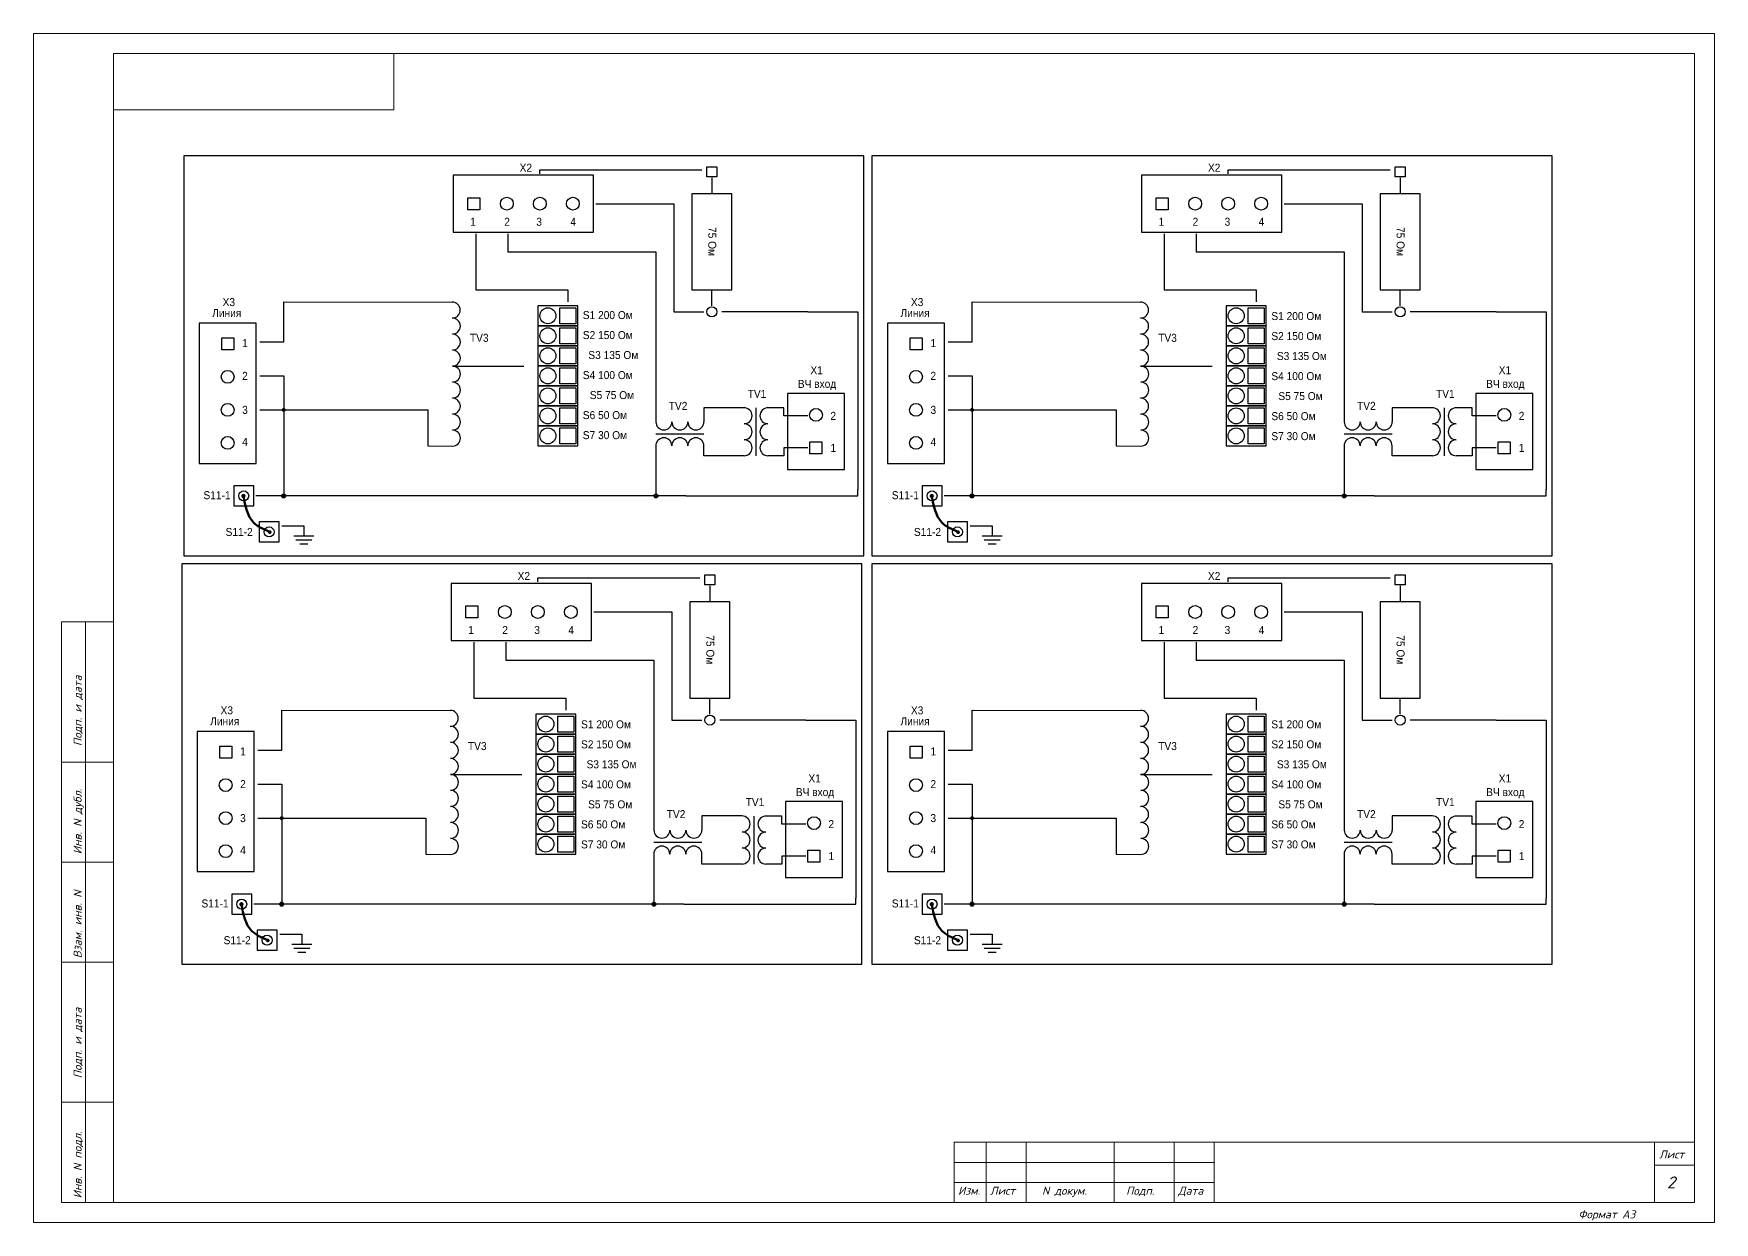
# Model space of a CAD drawing. Extents: x 25 to 880, y -342 to 670.
# Drawn here: x 460 to 880, y 9 to 306 of the extents above; entities that cross this region are included whole.
import ezdxf
from ezdxf.enums import TextEntityAlignment as Align

# ---------------------------------------------------------------- set-up
doc = ezdxf.new("R2010")
doc.units = 0
doc.header["$MEASUREMENT"] = 0
for name, color, linetype in [('BOARD', 7, 'Continuous'), ('PACKAGE_BOT', 7, 'Continuous'), ('PIN_BOT', 7, 'Continuous'), ('REFDES_BOT', 7, 'Continuous')]:
    doc.layers.add(name, color=color, linetype=linetype)
doc.layers.add('РАМКА', color=7, linetype='Continuous', lineweight=0)
doc.styles.add('ADRF1', font='romans', dxfattribs={"oblique": 15})

msp = doc.modelspace()

# ---------------------------------------------------------------- hatches: boundary and pattern name
at = {"layer": 'BOARD', "linetype": 'Continuous'}
h = msp.add_hatch(color=256, dxfattribs=at)
edge = h.paths.add_edge_path(flags=0)
edge.add_arc((522.5, 211.9924), 0.5, 0, 360)
h = msp.add_hatch(color=256, dxfattribs=at)
edge = h.paths.add_edge_path(flags=0)
edge.add_arc((694.5, 211.9924), 0.5, 0, 360)
h = msp.add_hatch(color=256, dxfattribs=at)
edge = h.paths.add_edge_path(flags=0)
edge.add_arc((512.4363, 190.4909), 0.537, 0, 360)
h = msp.add_hatch(color=256, dxfattribs=at)
edge = h.paths.add_edge_path(flags=0)
edge.add_arc((522.5, 190.5), 0.5, 0, 360)
h = msp.add_hatch(color=256, dxfattribs=at)
edge = h.paths.add_edge_path(flags=0)
edge.add_arc((615.5, 190.5), 0.5, 0, 360)
h = msp.add_hatch(color=256, dxfattribs=at)
edge = h.paths.add_edge_path(flags=0)
edge.add_arc((684.4363, 190.4909), 0.537, 0, 360)
h = msp.add_hatch(color=256, dxfattribs=at)
edge = h.paths.add_edge_path(flags=0)
edge.add_arc((694.5, 190.5), 0.5, 0, 360)
h = msp.add_hatch(color=256, dxfattribs=at)
edge = h.paths.add_edge_path(flags=0)
edge.add_arc((787.5, 190.5), 0.5, 0, 360)
h = msp.add_hatch(color=256, dxfattribs=at)
edge = h.paths.add_edge_path(flags=0)
edge.add_arc((519.0103, 181.4463), 0.463, 0, 360)
h = msp.add_hatch(color=256, dxfattribs=at)
edge = h.paths.add_edge_path(flags=0)
edge.add_arc((691.0103, 181.4463), 0.463, 0, 360)
h = msp.add_hatch(color=256, dxfattribs=at)
edge = h.paths.add_edge_path(flags=0)
edge.add_arc((522, 109.9924), 0.5, 0, 360)
h = msp.add_hatch(color=256, dxfattribs=at)
edge = h.paths.add_edge_path(flags=0)
edge.add_arc((694.5, 109.9924), 0.5, 0, 360)
h = msp.add_hatch(color=256, dxfattribs=at)
edge = h.paths.add_edge_path(flags=0)
edge.add_arc((511.9363, 88.4909), 0.537, 0, 360)
h = msp.add_hatch(color=256, dxfattribs=at)
edge = h.paths.add_edge_path(flags=0)
edge.add_arc((522, 88.5), 0.5, 0, 360)
h = msp.add_hatch(color=256, dxfattribs=at)
edge = h.paths.add_edge_path(flags=0)
edge.add_arc((615, 88.5), 0.5, 0, 360)
h = msp.add_hatch(color=256, dxfattribs=at)
edge = h.paths.add_edge_path(flags=0)
edge.add_arc((684.4363, 88.4909), 0.537, 0, 360)
h = msp.add_hatch(color=256, dxfattribs=at)
edge = h.paths.add_edge_path(flags=0)
edge.add_arc((694.5, 88.5), 0.5, 0, 360)
h = msp.add_hatch(color=256, dxfattribs=at)
edge = h.paths.add_edge_path(flags=0)
edge.add_arc((787.5, 88.5), 0.5, 0, 360)
h = msp.add_hatch(color=256, dxfattribs=at)
edge = h.paths.add_edge_path(flags=0)
edge.add_arc((518.5103, 79.4463), 0.463, 0, 360)
h = msp.add_hatch(color=256, dxfattribs=at)
edge = h.paths.add_edge_path(flags=0)
edge.add_arc((691.0103, 79.4463), 0.463, 0, 360)

# ---------------------------------------------------------------- linework, layer by layer
for p, q in [((586.5, 271), (586.5, 272)), ((586.5, 272), (627, 272)), ((629.5, 270), (629.5, 266)), ((758.5, 271), (758.5, 272)), ((758.5, 272), (799, 272)), ((801.5, 270), (801.5, 266)), ((600.5, 263.5), (620, 263.5)), ((620, 263.5), (620, 236.5)), ((772.5, 263.5), (792, 263.5)), ((792, 263.5), (792, 236.5)), ((570.5, 256), (570.5, 242)), ((578.5, 256), (578.5, 251.5)), ((742.5, 256), (742.5, 242)), ((750.5, 256), (750.5, 251.5)), ((578.5, 251.5), (615.5, 251.5)), ((615.5, 251.5), (615.4964, 209.0022)), ((750.5, 251.5), (787.5, 251.5)), ((787.5, 251.5), (787.4964, 209.0022)), ((570.5, 242), (593.5, 242)), ((593.5, 242), (593.5, 239)), ((629.5, 238), (629.5, 242)), ((742.5, 242), (765.5, 242)), ((765.5, 242), (765.5, 239)), ((801.5, 238), (801.5, 242)), ((522.5, 239), (564.6172, 238.9255)), ((522.5, 229), (522.5, 239)), ((620, 236.5), (627.5, 236.5)), ((653.5, 236.5), (632, 236.5)), ((648.5, 236.5), (648.5, 236.5)), ((648.5, 236.5), (648.5, 236.5)), ((653.5, 236.5), (666, 236.5)), ((666, 236.5), (666, 192)), ((694.5, 229), (694.5, 239)), ((694.5, 239), (736.6172, 238.9255)), ((792, 236.5), (799.5, 236.5)), ((825.5, 236.5), (804, 236.5)), ((820.5, 236.5), (820.5, 236.5)), ((820.5, 236.5), (820.5, 236.5)), ((825.5, 236.5), (838, 236.5)), ((838, 236.5), (838, 192)), ((516.5, 229), (522.5, 229)), ((688.5, 229), (694.5, 229)), ((564.6327, 222.9255), (582.5, 222.9255)), ((736.6327, 222.9255), (754.5, 222.9255)), ((516.5, 220.5), (522.5, 220.5)), ((522.5, 220.5), (522.5, 190.5)), ((688.5, 220.5), (694.5, 220.5)), ((694.5, 220.5), (694.5, 190.5)), ((516.5, 212), (522.5, 212)), ((522.5, 212), (558.5, 212)), ((558.5, 212), (558.5, 203)), ((627.5, 212.5358), (627.4964, 209.0022)), ((635, 212.5358), (627.5, 212.5358)), ((637.5228, 212.5358), (635, 212.5358)), ((640.5, 212.5), (640.5, 200.5)), ((647.5, 212.5), (643.5058, 212.5184)), ((647.5, 210.5), (647.5, 212.5)), ((653.5, 210.5), (647.5, 210.5)), ((688.5, 212), (694.5, 212)), ((694.5, 212), (730.5, 212)), ((730.5, 212), (730.5, 203)), ((799.5, 212.5358), (799.4964, 209.0022)), ((807, 212.5358), (799.5, 212.5358)), ((809.5228, 212.5358), (807, 212.5358)), ((812.5, 212.5), (812.5, 200.5)), ((819.5, 212.5), (815.5058, 212.5184)), ((819.5, 210.5), (819.5, 212.5)), ((825.5, 210.5), (819.5, 210.5)), ((615.5148, 205.9964), (627.5148, 205.9964)), ((787.5148, 205.9964), (799.5148, 205.9964)), ((558.5, 203), (564.6481, 202.9361)), ((615.479, 203.0192), (615.4819, 190.5)), ((627.5, 200.5358), (627.479, 203.0192)), ((647.5, 202.5), (647.5, 200.5)), ((653.5, 202.5), (647.5, 202.5)), ((730.5, 203), (736.6481, 202.9361)), ((787.479, 203.0192), (787.4819, 190.5)), ((799.5, 200.5358), (799.479, 203.0192)), ((825.5, 202.5), (819.5, 202.5)), ((819.5, 202.5), (819.5, 200.5)), ((635, 200.5358), (627.5, 200.5358)), ((637.5228, 200.5358), (635, 200.5358)), ((647.5, 200.5), (643.5058, 200.5184)), ((807, 200.5358), (799.5, 200.5358)), ((809.5228, 200.5358), (807, 200.5358)), ((819.5, 200.5), (815.5058, 200.5184)), ((622.9817, 190.5), (515.5, 190.5)), ((622.9817, 190.5), (666, 190.5)), ((666, 190.5), (666, 192)), ((666, 190.5), (666, 190.5)), ((794.9817, 190.5), (687.5, 190.5)), ((794.9817, 190.5), (838, 190.5)), ((838, 190.5), (838, 192)), ((838, 190.5), (838, 190.5)), ((522, 183), (527.5, 183)), ((527.5, 183), (527.5, 180.5)), ((694, 183), (699.5, 183)), ((699.5, 183), (699.5, 180.5)), ((525, 180.5), (530, 180.5)), ((525.5, 179.5), (529.5, 179.5)), ((526.5, 178.5), (528.5, 178.5)), ((697, 180.5), (702, 180.5)), ((697.5, 179.5), (701.5, 179.5)), ((698.5, 178.5), (700.5, 178.5)), ((586, 169), (586, 170)), ((586, 170), (626.5, 170)), ((629, 168), (629, 164)), ((758.5, 169), (758.5, 170)), ((758.5, 170), (799, 170)), ((801.5, 168), (801.5, 164)), ((600, 161.5), (619.5, 161.5)), ((619.5, 161.5), (619.5, 134.5)), ((772.5, 161.5), (792, 161.5)), ((792, 161.5), (792, 134.5)), ((570, 154), (570, 140)), ((578, 154), (578, 149.5)), ((742.5, 154), (742.5, 140)), ((750.5, 154), (750.5, 149.5)), ((578, 149.5), (615, 149.5)), ((615, 149.5), (614.9964, 107.0022)), ((750.5, 149.5), (787.5, 149.5)), ((787.5, 149.5), (787.4964, 107.0022)), ((570, 140), (593, 140)), ((593, 140), (593, 137)), ((629, 136), (629, 140)), ((742.5, 140), (765.5, 140)), ((765.5, 140), (765.5, 137)), ((801.5, 136), (801.5, 140)), ((522, 127), (522, 137)), ((522, 137), (564.1172, 136.9255)), ((619.5, 134.5), (627, 134.5)), ((653, 134.5), (631.5, 134.5)), ((648, 134.5), (648, 134.5)), ((648, 134.5), (648, 134.5)), ((653, 134.5), (665.5, 134.5)), ((665.5, 134.5), (665.5, 90)), ((694.5, 127), (694.5, 137)), ((694.5, 137), (736.6172, 136.9255)), ((792, 134.5), (799.5, 134.5)), ((825.5, 134.5), (804, 134.5)), ((820.5, 134.5), (820.5, 134.5)), ((820.5, 134.5), (820.5, 134.5)), ((825.5, 134.5), (838, 134.5)), ((838, 134.5), (838, 90)), ((516, 127), (522, 127)), ((688.5, 127), (694.5, 127)), ((516, 118.5), (522, 118.5)), ((522, 118.5), (522, 88.5)), ((564.1327, 120.9255), (582, 120.9255)), ((688.5, 118.5), (694.5, 118.5)), ((694.5, 118.5), (694.5, 88.5)), ((736.6327, 120.9255), (754.5, 120.9255)), ((516, 110), (522, 110)), ((522, 110), (558, 110)), ((558, 110), (558, 101)), ((627, 110.5358), (626.9964, 107.0022)), ((634.5, 110.5358), (627, 110.5358)), ((637.0228, 110.5358), (634.5, 110.5358)), ((640, 110.5), (640, 98.5)), ((647, 110.5), (643.0058, 110.5184)), ((647, 108.5), (647, 110.5)), ((688.5, 110), (694.5, 110)), ((694.5, 110), (730.5, 110)), ((730.5, 110), (730.5, 101)), ((799.5, 110.5358), (799.4964, 107.0022)), ((807, 110.5358), (799.5, 110.5358)), ((809.5228, 110.5358), (807, 110.5358)), ((812.5, 110.5), (812.5, 98.5)), ((819.5, 110.5), (815.5058, 110.5184)), ((819.5, 108.5), (819.5, 110.5)), ((653, 108.5), (647, 108.5)), ((825.5, 108.5), (819.5, 108.5)), ((558, 101), (564.1481, 100.9361)), ((614.979, 101.0192), (614.9819, 88.5)), ((615.0148, 103.9964), (627.0148, 103.9964)), ((627, 98.5358), (626.979, 101.0192)), ((730.5, 101), (736.6481, 100.9361)), ((787.479, 101.0192), (787.4819, 88.5)), ((787.5148, 103.9964), (799.5148, 103.9964)), ((799.5, 98.5358), (799.479, 101.0192)), ((634.5, 98.5358), (627, 98.5358)), ((637.0228, 98.5358), (634.5, 98.5358)), ((647, 98.5), (643.0058, 98.5184)), ((653, 100.5), (647, 100.5)), ((647, 100.5), (647, 98.5)), ((807, 98.5358), (799.5, 98.5358)), ((809.5228, 98.5358), (807, 98.5358)), ((819.5, 98.5), (815.5058, 98.5184)), ((825.5, 100.5), (819.5, 100.5)), ((819.5, 100.5), (819.5, 98.5)), ((622.4817, 88.5), (515, 88.5)), ((622.4817, 88.5), (665.5, 88.5)), ((665.5, 88.5), (665.5, 90)), ((665.5, 88.5), (665.5, 88.5)), ((794.9817, 88.5), (687.5, 88.5)), ((794.9817, 88.5), (838, 88.5)), ((838, 88.5), (838, 90)), ((838, 88.5), (838, 88.5)), ((521.5, 81), (527, 81)), ((527, 81), (527, 78.5)), ((694, 81), (699.5, 81)), ((699.5, 81), (699.5, 78.5)), ((524.5, 78.5), (529.5, 78.5)), ((525, 77.5), (529, 77.5)), ((526, 76.5), (528, 76.5)), ((697, 78.5), (702, 78.5)), ((697.5, 77.5), (701.5, 77.5)), ((698.5, 76.5), (700.5, 76.5))]:
    msp.add_line(p, q, dxfattribs=at)
at = {"layer": 'BOARD'}
for points in [[(667.5, 175.5), (667.5, 275.5), (497.5, 275.5), (497.5, 175.5)], [(839.5, 175.5), (839.5, 275.5), (669.5, 275.5), (669.5, 175.5)], [(667, 73.5), (667, 173.5), (497, 173.5), (497, 73.5)], [(839.5, 73.5), (839.5, 173.5), (669.5, 173.5), (669.5, 73.5)]]:
    msp.add_lwpolyline(points, close=True, dxfattribs=at)
at = {"layer": 'BOARD', "linetype": 'Continuous'}
for centre in [(522.5, 190.5), (615.5, 190.5), (694.5, 190.5), (787.5, 190.5), (522, 88.5), (615, 88.5), (694.5, 88.5), (787.5, 88.5)]:
    msp.add_circle(centre, 0.5, dxfattribs=at)
for centre, start, end in [((564.6172, 236.9255), 270, 90), ((736.6172, 236.9255), 270, 90), ((564.6327, 232.9361), 270, 90), ((736.6327, 232.9361), 270, 90), ((564.6327, 228.9361), 270, 90), ((564.6327, 224.9255), 270, 90), ((736.6327, 228.9361), 270, 90), ((736.6327, 224.9255), 270, 90), ((564.6481, 220.9361), 270, 90), ((736.6481, 220.9361), 270, 90), ((564.6481, 216.9361), 270, 90), ((736.6481, 216.9361), 270, 90), ((564.6327, 212.9255), 270, 90), ((736.6327, 212.9255), 270, 90), ((564.6481, 208.9361), 270, 90), ((637.5228, 210.5358), 270, 90), ((643.5058, 210.5184), 90, 270), ((736.6481, 208.9361), 270, 90), ((809.5228, 210.5358), 270, 90), ((815.5058, 210.5184), 90, 270), ((564.6481, 204.9361), 270, 90), ((617.4964, 209.0022), 180, 0), ((621.4964, 209.0022), 180, 0), ((625.4964, 209.0022), 180, 0), ((637.5228, 206.5358), 270, 90), ((643.5058, 206.5184), 90, 270), ((736.6481, 204.9361), 270, 90), ((789.4964, 209.0022), 180, 0), ((793.4964, 209.0022), 180, 0), ((797.4964, 209.0022), 180, 0), ((809.5228, 206.5358), 270, 90), ((815.5058, 206.5184), 90, 270), ((617.479, 203.0192), 0, 180), ((621.479, 203.0192), 0, 180), ((625.479, 203.0192), 0, 180), ((637.5228, 202.5358), 270, 90), ((643.5058, 202.5184), 90, 270), ((789.479, 203.0192), 0, 180), ((793.479, 203.0192), 0, 180), ((797.479, 203.0192), 0, 180), ((809.5228, 202.5358), 270, 90), ((815.5058, 202.5184), 90, 270), ((564.1172, 134.9255), 270, 90), ((736.6172, 134.9255), 270, 90), ((564.1327, 130.9361), 270, 90), ((736.6327, 130.9361), 270, 90), ((564.1327, 126.9361), 270, 90), ((736.6327, 126.9361), 270, 90), ((564.1327, 122.9255), 270, 90), ((736.6327, 122.9255), 270, 90), ((564.1481, 118.9361), 270, 90), ((736.6481, 118.9361), 270, 90), ((564.1481, 114.9361), 270, 90), ((736.6481, 114.9361), 270, 90), ((564.1327, 110.9255), 270, 90), ((637.0228, 108.5358), 270, 90), ((643.0058, 108.5184), 90, 270), ((736.6327, 110.9255), 270, 90), ((809.5228, 108.5358), 270, 90), ((815.5058, 108.5184), 90, 270), ((564.1481, 106.9361), 270, 90), ((616.9964, 107.0022), 180, 0), ((620.9964, 107.0022), 180, 0), ((624.9964, 107.0022), 180, 0), ((637.0228, 104.5358), 270, 90), ((643.0058, 104.5184), 90, 270), ((736.6481, 106.9361), 270, 90), ((789.4964, 107.0022), 180, 0), ((793.4964, 107.0022), 180, 0), ((797.4964, 107.0022), 180, 0), ((809.5228, 104.5358), 270, 90), ((815.5058, 104.5184), 90, 270), ((564.1481, 102.9361), 270, 90), ((616.979, 101.0192), 0, 180), ((620.979, 101.0192), 0, 180), ((624.979, 101.0192), 0, 180), ((637.0228, 100.5358), 270, 90), ((643.0058, 100.5184), 90, 270), ((736.6481, 102.9361), 270, 90), ((789.479, 101.0192), 0, 180), ((793.479, 101.0192), 0, 180), ((797.479, 101.0192), 0, 180), ((809.5228, 100.5358), 270, 90), ((815.5058, 100.5184), 90, 270)]:
    msp.add_arc(centre, 2, start, end, dxfattribs=at)
at = {"layer": 'PACKAGE_BOT'}
for points in [[(599.875, 256.4), (599.875, 270.6), (564.875, 270.6), (564.875, 256.4)], [(771.875, 256.4), (771.875, 270.6), (736.875, 270.6), (736.875, 256.4)], [(624.5, 266), (624.5, 242), (634.5, 242), (634.5, 266)], [(796.5, 266), (796.5, 242), (806.5, 242), (806.5, 266)], [(586, 238), (586, 233), (596, 233), (596, 238)], [(758, 238), (758, 233), (768, 233), (768, 238)], [(501.4, 198.625), (515.6, 198.625), (515.6, 233.625), (501.4, 233.625)], [(586, 233), (586, 228), (596, 228), (596, 233)], [(673.4, 198.625), (687.6, 198.625), (687.6, 233.625), (673.4, 233.625)], [(758, 233), (758, 228), (768, 228), (768, 233)], [(586, 228), (586, 223), (596, 223), (596, 228)], [(758, 228), (758, 223), (768, 223), (768, 228)], [(586, 223), (586, 218), (596, 218), (596, 223)], [(758, 223), (758, 218), (768, 218), (768, 223)], [(586, 218), (586, 213), (596, 213), (596, 218)], [(662.6, 216.125), (648.4, 216.125), (648.4, 197.125), (662.6, 197.125)], [(758, 218), (758, 213), (768, 213), (768, 218)], [(834.6, 216.125), (820.4, 216.125), (820.4, 197.125), (834.6, 197.125)], [(586, 213), (586, 208), (596, 208), (596, 213)], [(758, 213), (758, 208), (768, 208), (768, 213)], [(586, 208), (586, 203), (596, 203), (596, 208)], [(758, 208), (758, 203), (768, 203), (768, 208)], [(510, 188), (515, 188), (515, 193), (510, 193)], [(682, 188), (687, 188), (687, 193), (682, 193)], [(516.3429, 179), (521.3429, 179), (521.3429, 184), (516.3429, 184)], [(688.3429, 179), (693.3429, 179), (693.3429, 184), (688.3429, 184)], [(599.375, 154.4), (599.375, 168.6), (564.375, 168.6), (564.375, 154.4)], [(771.875, 154.4), (771.875, 168.6), (736.875, 168.6), (736.875, 154.4)], [(624, 164), (624, 140), (634, 140), (634, 164)], [(796.5, 164), (796.5, 140), (806.5, 140), (806.5, 164)], [(585.5, 136), (585.5, 131), (595.5, 131), (595.5, 136)], [(758, 136), (758, 131), (768, 131), (768, 136)], [(500.9, 96.625), (515.1, 96.625), (515.1, 131.625), (500.9, 131.625)], [(585.5, 131), (585.5, 126), (595.5, 126), (595.5, 131)], [(673.4, 96.625), (687.6, 96.625), (687.6, 131.625), (673.4, 131.625)], [(758, 131), (758, 126), (768, 126), (768, 131)], [(585.5, 126), (585.5, 121), (595.5, 121), (595.5, 126)], [(758, 126), (758, 121), (768, 121), (768, 126)], [(585.5, 121), (585.5, 116), (595.5, 116), (595.5, 121)], [(758, 121), (758, 116), (768, 116), (768, 121)], [(585.5, 116), (585.5, 111), (595.5, 111), (595.5, 116)], [(662.1, 114.125), (647.9, 114.125), (647.9, 95.125), (662.1, 95.125)], [(758, 116), (758, 111), (768, 111), (768, 116)], [(834.6, 114.125), (820.4, 114.125), (820.4, 95.125), (834.6, 95.125)], [(585.5, 111), (585.5, 106), (595.5, 106), (595.5, 111)], [(758, 111), (758, 106), (768, 106), (768, 111)], [(585.5, 106), (585.5, 101), (595.5, 101), (595.5, 106)], [(758, 106), (758, 101), (768, 101), (768, 106)], [(509.5, 86), (514.5, 86), (514.5, 91), (509.5, 91)], [(682, 86), (687, 86), (687, 91), (682, 91)], [(515.8429, 77), (520.8429, 77), (520.8429, 82), (515.8429, 82)], [(688.3429, 77), (693.3429, 77), (693.3429, 82), (688.3429, 82)]]:
    msp.add_lwpolyline(points, close=True, dxfattribs=at)
at = {"layer": 'PIN_BOT'}
for points in [[(628.25, 272.75), (630.75, 272.75), (630.75, 270.25), (628.25, 270.25)], [(800.25, 272.75), (802.75, 272.75), (802.75, 270.25), (800.25, 270.25)], [(571.5, 262), (568.5, 262), (568.5, 265), (571.5, 265)], [(743.5, 262), (740.5, 262), (740.5, 265), (743.5, 265)], [(591.5, 237.5), (595.5, 237.5), (595.5, 233.5), (591.5, 233.5)], [(763.5, 237.5), (767.5, 237.5), (767.5, 233.5), (763.5, 233.5)], [(591.5, 232.5), (595.5, 232.5), (595.5, 228.5), (591.5, 228.5)], [(763.5, 232.5), (767.5, 232.5), (767.5, 228.5), (763.5, 228.5)], [(507, 227), (507, 230), (510, 230), (510, 227)], [(591.5, 227.5), (595.5, 227.5), (595.5, 223.5), (591.5, 223.5)], [(679, 227), (679, 230), (682, 230), (682, 227)], [(763.5, 227.5), (767.5, 227.5), (767.5, 223.5), (763.5, 223.5)], [(591.5, 222.5), (595.5, 222.5), (595.5, 218.5), (591.5, 218.5)], [(763.5, 222.5), (767.5, 222.5), (767.5, 218.5), (763.5, 218.5)], [(591.5, 217.5), (595.5, 217.5), (595.5, 213.5), (591.5, 213.5)], [(763.5, 217.5), (767.5, 217.5), (767.5, 213.5), (763.5, 213.5)], [(591.5, 212.5), (595.5, 212.5), (595.5, 208.5), (591.5, 208.5)], [(763.5, 212.5), (767.5, 212.5), (767.5, 208.5), (763.5, 208.5)], [(591.5, 207.5), (595.5, 207.5), (595.5, 203.5), (591.5, 203.5)], [(763.5, 207.5), (767.5, 207.5), (767.5, 203.5), (763.5, 203.5)], [(657, 204), (657, 201), (654, 201), (654, 204)], [(829, 204), (829, 201), (826, 201), (826, 204)], [(627.75, 170.75), (630.25, 170.75), (630.25, 168.25), (627.75, 168.25)], [(800.25, 170.75), (802.75, 170.75), (802.75, 168.25), (800.25, 168.25)], [(571, 160), (568, 160), (568, 163), (571, 163)], [(743.5, 160), (740.5, 160), (740.5, 163), (743.5, 163)], [(591, 135.5), (595, 135.5), (595, 131.5), (591, 131.5)], [(763.5, 135.5), (767.5, 135.5), (767.5, 131.5), (763.5, 131.5)], [(591, 130.5), (595, 130.5), (595, 126.5), (591, 126.5)], [(763.5, 130.5), (767.5, 130.5), (767.5, 126.5), (763.5, 126.5)], [(506.5, 125), (506.5, 128), (509.5, 128), (509.5, 125)], [(679, 125), (679, 128), (682, 128), (682, 125)], [(591, 125.5), (595, 125.5), (595, 121.5), (591, 121.5)], [(763.5, 125.5), (767.5, 125.5), (767.5, 121.5), (763.5, 121.5)], [(591, 120.5), (595, 120.5), (595, 116.5), (591, 116.5)], [(763.5, 120.5), (767.5, 120.5), (767.5, 116.5), (763.5, 116.5)], [(591, 115.5), (595, 115.5), (595, 111.5), (591, 111.5)], [(763.5, 115.5), (767.5, 115.5), (767.5, 111.5), (763.5, 111.5)], [(591, 110.5), (595, 110.5), (595, 106.5), (591, 106.5)], [(763.5, 110.5), (767.5, 110.5), (767.5, 106.5), (763.5, 106.5)], [(591, 105.5), (595, 105.5), (595, 101.5), (591, 101.5)], [(763.5, 105.5), (767.5, 105.5), (767.5, 101.5), (763.5, 101.5)], [(656.5, 102), (656.5, 99), (653.5, 99), (653.5, 102)], [(829, 102), (829, 99), (826, 99), (826, 102)]]:
    msp.add_lwpolyline(points, close=True, dxfattribs=at)
for centre, radius in [((578.25, 263.5), 1.6), ((586.5, 263.5), 1.6), ((594.75, 263.5), 1.6), ((750.25, 263.5), 1.6), ((758.5, 263.5), 1.6), ((766.75, 263.5), 1.6), ((588.5, 235.5), 2), ((629.5, 236.5), 1.25), ((760.5, 235.5), 2), ((801.5, 236.5), 1.25), ((588.5, 230.5), 2), ((760.5, 230.5), 2), ((588.5, 225.5), 2), ((760.5, 225.5), 2), ((508.5, 220.25), 1.6), ((588.5, 220.5), 2), ((680.5, 220.25), 1.6), ((760.5, 220.5), 2), ((588.5, 215.5), 2), ((760.5, 215.5), 2), ((508.5, 212), 1.6), ((588.5, 210.5), 2), ((655.5, 210.75), 1.6), ((680.5, 212), 1.6), ((760.5, 210.5), 2), ((827.5, 210.75), 1.6), ((588.5, 205.5), 2), ((760.5, 205.5), 2), ((508.5, 203.75), 1.6), ((680.5, 203.75), 1.6), ((512.5, 190.5), 1.25), ((684.5, 190.5), 1.25), ((518.8429, 181.5), 1.25), ((690.8429, 181.5), 1.25), ((577.75, 161.5), 1.6), ((586, 161.5), 1.6), ((594.25, 161.5), 1.6), ((750.25, 161.5), 1.6), ((758.5, 161.5), 1.6), ((766.75, 161.5), 1.6), ((588, 133.5), 2), ((629, 134.5), 1.25), ((760.5, 133.5), 2), ((801.5, 134.5), 1.25), ((588, 128.5), 2), ((760.5, 128.5), 2), ((588, 123.5), 2), ((760.5, 123.5), 2), ((508, 118.25), 1.6), ((588, 118.5), 2), ((680.5, 118.25), 1.6), ((760.5, 118.5), 2), ((588, 113.5), 2), ((760.5, 113.5), 2), ((508, 110), 1.6), ((588, 108.5), 2), ((655, 108.75), 1.6), ((680.5, 110), 1.6), ((760.5, 108.5), 2), ((827.5, 108.75), 1.6), ((588, 103.5), 2), ((760.5, 103.5), 2), ((508, 101.75), 1.6), ((680.5, 101.75), 1.6), ((512, 88.5), 1.25), ((684.5, 88.5), 1.25), ((518.3429, 79.5), 1.25), ((690.8429, 79.5), 1.25)]:
    msp.add_circle(centre, radius, dxfattribs=at)
at = {"layer": 'PIN_BOT', "linetype": 'ByBlock', "lineweight": 50}
for points in [[(518.9733, 181.4989), (514.9733, 183.8504), (512.406, 190.5017)], [(690.9733, 181.4989), (686.9733, 183.8504), (684.406, 190.5017)], [(518.4733, 79.4989), (514.4733, 81.8504), (511.906, 88.5017)], [(690.9733, 79.4989), (686.9733, 81.8504), (684.406, 88.5017)]]:
    msp.add_spline(points, degree=3, dxfattribs=at)
at = {"layer": 'РАМКА'}
for p, q in [((460, 306), (460, 9)), ((880, 306), (460, 306)), ((880, 9), (880, 306)), ((480, 301), (875, 301)), ((480, 14), (480, 301)), ((550, 287), (550, 301)), ((875, 301), (875, 14)), ((480, 287), (550, 287)), ((467, 14), (467, 159)), ((480, 159), (467, 159)), ((473, 14), (473, 159)), ((480, 124), (467, 124)), ((480, 99), (467, 99)), ((480, 74), (467, 74)), ((480, 39), (467, 39)), ((690, 29.1277), (690, 14)), ((690, 29), (875, 29)), ((698, 29.0414), (698, 14.1083)), ((708, 29.1277), (708, 14)), ((730, 28.9551), (730, 14)), ((745, 29.1277), (745, 14)), ((755, 29.0414), (755, 14)), ((865.0023, 29.002), (865.0023, 14)), ((690, 24), (755, 24)), ((864.9638, 23.2789), (875, 23.2789)), ((690, 19), (755, 19)), ((480, 14), (467, 14)), ((875, 14), (480, 14)), ((460, 9), (880, 9))]:
    msp.add_line(p, q, dxfattribs=at)

# ---------------------------------------------------------------- texts
at = {"layer": 'REFDES_BOT', "text_generation_flag": 6, "width": 0.95}
for s, rotation, p in [('X2', 180, (583, 271.5)), ('X2', 180, (755, 271.5)), ('1', 180, (569.8167, 258)), ('2', 180, (578.3167, 258)), ('3', 180, (586.3167, 258)), ('4', 180, (594.8167, 258)), ('75 Ом', 90, (628.5868, 254.0548)), ('1', 180, (741.8167, 258)), ('2', 180, (750.3167, 258)), ('3', 180, (758.3167, 258)), ('4', 180, (766.8167, 258)), ('75 Ом', 90, (800.5868, 254.0548)), ('X3', 180, (508.7739, 237.9315)), ('X3', 180, (680.7739, 237.9315)), ('Линия', 180, (508.267, 235.1939)), ('Линия', 180, (680.267, 235.1939)), ('TV3', 180, (571.35, 229)), ('TV3', 180, (743.35, 229)), ('1', 180, (512.8261, 227.6779)), ('1', 180, (684.8261, 227.6779)), ('S3 135 Ом', 180, (604.8598, 224.697)), ('X1', 180, (655.6595, 220.9124)), ('S3 135 Ом', 180, (776.9167, 224.4456)), ('X1', 180, (827.6595, 220.9124)), ('2', 180, (512.8167, 219.5)), ('ВЧ вход', 180, (655.7667, 217.5)), ('2', 180, (684.8167, 219.5)), ('ВЧ вход', 180, (827.7667, 217.5)), ('S5 75 Ом', 180, (604.5196, 214.697)), ('TV1', 180, (640.7667, 215)), ('S5 75 Ом', 180, (776.5765, 214.4456)), ('TV1', 180, (812.7667, 215)), ('3', 180, (512.8167, 211)), ('TV2', 180, (621.0333, 212)), ('2', 180, (659.8167, 209.5)), ('3', 180, (684.8167, 211)), ('TV2', 180, (793.0333, 212)), ('2', 180, (831.8167, 209.5)), ('4', 180, (512.8167, 203)), ('1', 180, (659.8167, 201.5)), ('4', 180, (684.8167, 203)), ('1', 180, (831.8167, 201.5)), ('S11-1', 180, (505.838, 189.6825)), ('S11-1', 180, (677.838, 189.6825)), ('S11-2', 180, (511.366, 180.5)), ('S11-2', 180, (683.366, 180.5)), ('X2', 180, (582.5, 169.5)), ('X2', 180, (755, 169.5)), ('1', 180, (569.3167, 156)), ('2', 180, (577.8167, 156)), ('3', 180, (585.8167, 156)), ('4', 180, (594.3167, 156)), ('75 Ом', 90, (628.0868, 152.0548)), ('1', 180, (741.8167, 156)), ('2', 180, (750.3167, 156)), ('3', 180, (758.3167, 156)), ('4', 180, (766.8167, 156)), ('75 Ом', 90, (800.5868, 152.0548)), ('Линия', 180, (507.767, 133.1939)), ('X3', 180, (508.2739, 135.9315)), ('Линия', 180, (680.267, 133.1939)), ('X3', 180, (680.7739, 135.9315)), ('1', 180, (512.3261, 125.6779)), ('TV3', 180, (570.85, 127)), ('1', 180, (684.8261, 125.6779)), ('TV3', 180, (743.35, 127)), ('S3 135 Ом', 180, (604.4167, 122.4456)), ('S3 135 Ом', 180, (776.9167, 122.4456)), ('2', 180, (512.3167, 117.5)), ('X1', 180, (655.1595, 118.9124)), ('2', 180, (684.8167, 117.5)), ('X1', 180, (827.6595, 118.9124)), ('S5 75 Ом', 180, (604.0765, 112.4456)), ('TV1', 180, (640.2667, 113)), ('ВЧ вход', 180, (655.2667, 115.5)), ('S5 75 Ом', 180, (776.5765, 112.4456)), ('TV1', 180, (812.7667, 113)), ('ВЧ вход', 180, (827.7667, 115.5)), ('3', 180, (512.3167, 109)), ('TV2', 180, (620.5333, 110)), ('2', 180, (659.3167, 107.5)), ('3', 180, (684.8167, 109)), ('TV2', 180, (793.0333, 110)), ('2', 180, (831.8167, 107.5)), ('4', 180, (512.3167, 101)), ('1', 180, (659.3167, 99.5)), ('4', 180, (684.8167, 101)), ('1', 180, (831.8167, 99.5)), ('S11-1', 180, (505.338, 87.6825)), ('S11-1', 180, (677.838, 87.6825)), ('S11-2', 180, (510.866, 78.5)), ('S11-2', 180, (683.366, 78.5))]:
    msp.add_text(s, height=2, rotation=rotation, dxfattribs=at).set_placement(p, align=Align.CENTER)
for s, p in [('S1 200 Ом', (597.2324, 234.0848)), ('S1 200 Ом', (769.2893, 233.8333)), ('S2 150 Ом', (597.2324, 229.0848)), ('S2 150 Ом', (769.2893, 228.8333)), ('S4 100 Ом', (597.2324, 219.0848)), ('S4 100 Ом', (769.2893, 218.8333)), ('S6 50 Ом', (597.2324, 209.0848)), ('S6 50 Ом', (769.2893, 208.8333)), ('S7 30 Ом', (597.2324, 204.0848)), ('S7 30 Ом', (769.2893, 203.8333)), ('S1 200 Ом', (596.7893, 131.8333)), ('S1 200 Ом', (769.2893, 131.8333)), ('S2 150 Ом', (596.7893, 126.8333)), ('S2 150 Ом', (769.2893, 126.8333)), ('S4 100 Ом', (596.7893, 116.8333)), ('S4 100 Ом', (769.2893, 116.8333)), ('S6 50 Ом', (596.7893, 106.8333)), ('S6 50 Ом', (769.2893, 106.8333)), ('S7 30 Ом', (596.7893, 101.8333)), ('S7 30 Ом', (769.2893, 101.8333))]:
    msp.add_text(s, height=2, rotation=180, dxfattribs=at).set_placement(p, align=Align.BOTTOM_LEFT)
at = {"layer": 'РАМКА', "style": 'ADRF1', "oblique": 15}
for s, p in [('Подп. и дата', (472, 128)), ('Инв. N дубл.', (472, 101)), ('Взам. инв. N', (472, 75)), ('Подп. и дата', (472, 45)), ('Инв. N подл.', (472, 15))]:
    msp.add_text(s, height=2, rotation=90, dxfattribs=at).set_placement(p)
for s, height, p in [('Лист', 2, (866.198, 24.9858)), ('Изм.', 2, (691, 15.9106)), ('Лист', 2, (699, 15.9106)), ('N докум.', 2, (712, 15.9106)), ('Подп.', 2, (733, 15.9106)), ('Дата', 2, (746, 15.9106)), ('2', 3, (868.1207, 17.4719)), ('Формат A3', 2, (846, 10))]:
    msp.add_text(s, height=height, dxfattribs=at).set_placement(p)

doc.saveas('drawing.dxf')
